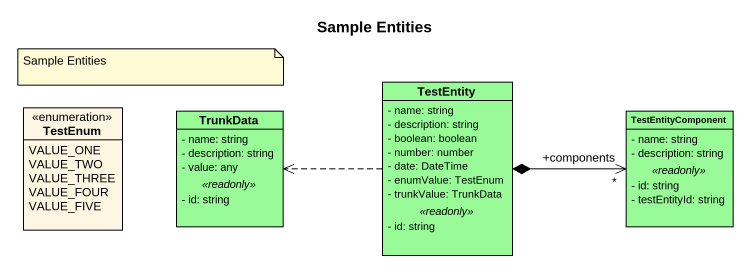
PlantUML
@startuml
title Sample Entities
hide circle
hide empty members
skinparam classAttributeIconSize 0
enum TestEnum {
  VALUE_ONE
  VALUE_TWO
  VALUE_THREE
  VALUE_FOUR
  VALUE_FIVE
}
class TrunkData #98FB98 {
  - name: string
  - description: string
  - value: any
  .. <<readonly>> ..
  - id: string
}
class TestEntity #98FB98 {
  - name: string
  - description: string
  - boolean: boolean
  - number: number
  - date: DateTime
  - enumValue: TestEnum
  - trunkValue: TrunkData
  .. <<readonly>> ..
  - id: string
}
class TestEntityComponent #98FB98 {
  - name: string
  - description: string
  .. <<readonly>> ..
  - id: string
  - testEntityId: string
}
TestEntity .left.> TrunkData
TestEntity *-right-> "+components\n*" TestEntityComponent
note as N1
  Sample Entities
end note
@enduml
